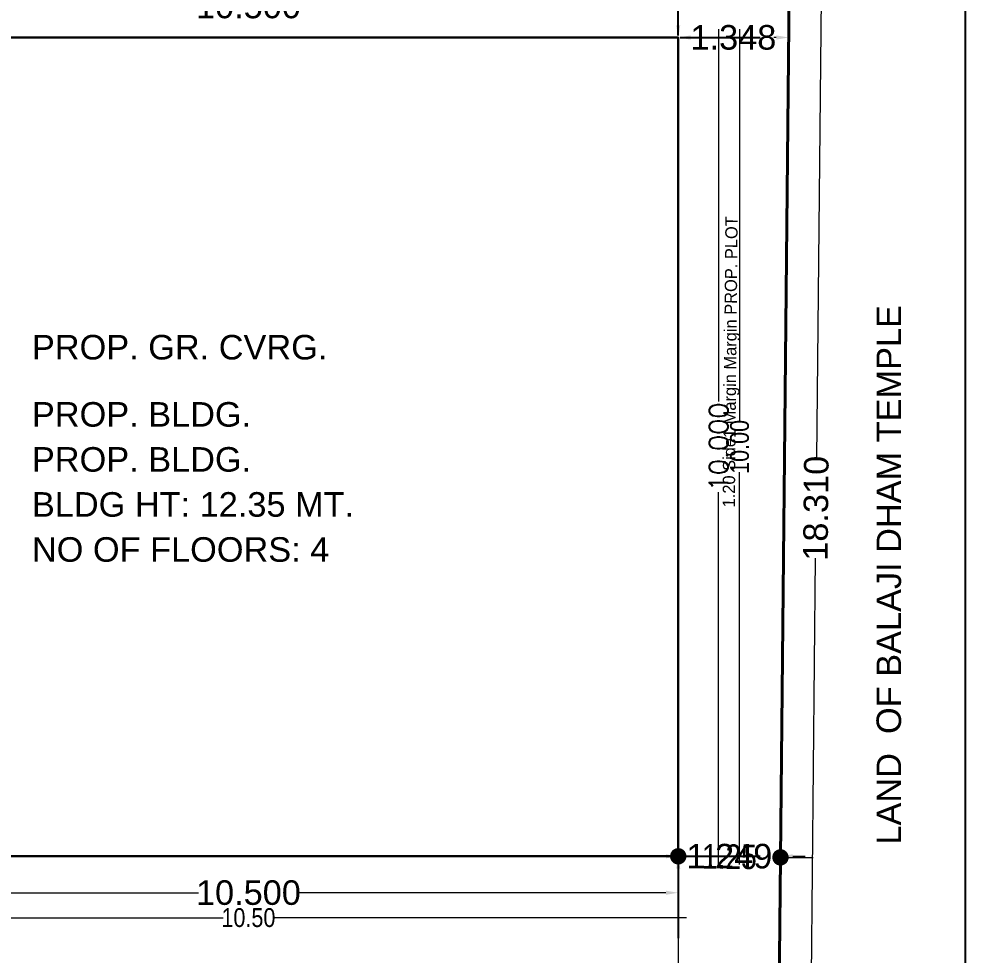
# Model space of a CAD drawing. Header units: metres. Extents: x 3538158.1 to 3538213.5, y 1101855 to 1101892.9.
# Drawn here: x 3538165.82 to 3538177.38, y 1101871.08 to 1101882.51 of the extents above; entities that cross this region are included whole.
import ezdxf

# ---------------------------------------------------------------- set-up
doc = ezdxf.new("R2010")
doc.units = ezdxf.units.M
doc.header["$MEASUREMENT"] = 0
for name, color, linetype in [('_MarginLine', 253, 'Continuous'), ('_Plot', 7, 'Continuous'), ('_PropWork', 1, 'Continuous'), ('_PropWorkForGndCoverage', 14, 'Continuous'), ('_SitePlan', 50, 'Continuous'), ('DCR_DIMENSION', 7, 'Continuous'), ('DCR_FMARGIN_DIMENSION', 1, 'Continuous'), ('DCR_GNDCOV', 14, 'Continuous'), ('DCR_GNDCOV_DIMENSION', 7, 'Continuous'), ('DCR_MARGIN', 253, 'Continuous'), ('DCR_NETPLOT', 145, 'Continuous'), ('DCR_PWORK', 1, 'Continuous'), ('DCR_PWORK_DIMENSION', 7, 'Continuous'), ('DCR_SPLAN', 50, 'Continuous'), ('DCR_SPLOT', 7, 'Continuous')]:
    doc.layers.add(name, color=color, linetype=linetype)
doc.layers.add('_NETPLOT', color=145, linetype='Continuous', plot=False)
doc.styles.add('AutoDCRDim2Font', font='ARIALN.TTF')
doc.styles.add('AutoDCRDim3Font', font='ARIALN.TTF')
doc.styles.add('AutoDCRFont', font='romans.shx')
doc.styles.add('PreDCRFont', font='ARIALN.TTF')
doc.styles.get("Standard").update_dxf_attribs({"font": 'arial.ttf'})
doc.dimstyles.new('DCR-PLOT-MARGIN', dxfattribs={"dimtxt": 0.3, "dimasz": 0.2, "dimexe": 0.25, "dimexo": 0.25, "dimgap": 0.25, "dimtad": 0, "dimzin": 0, "dimdsep": 46, "dimtxsty": 'AutoDCRDim3Font', "dimblk": 'DOT', "dimcen": 0.5, "dimdle": 0.1, "dimadec": 0, "dimazin": 0, "dimtfac": 1, "dimtix": 1, "dimtofl": 0, "dimtmove": 1, "dimatfit": 1, "dimfxl": 1, "dimtolj": 1, "dimtzin": 0, "dimlwd": 15, "dimarcsym": 0})
doc.dimstyles.new('ISO-DCR23', dxfattribs={"dimtxt": 0.23, "dimasz": 0, "dimexe": 0.25, "dimexo": 0.025, "dimgap": 0, "dimtad": 0, "dimzin": 0, "dimdsep": 46, "dimtxsty": 'AutoDCRDim2Font', "dimcen": 0, "dimdle": 0.1, "dimadec": 0, "dimazin": 0, "dimtfac": 1, "dimtix": 1, "dimtofl": 0, "dimtmove": 1, "dimatfit": 1, "dimfxl": 1, "dimtolj": 1, "dimtzin": 0, "dimlwd": 15, "dimarcsym": 0})
doc.dimstyles.new('PDCR-PLOT-INT', dxfattribs={"dimtxt": 0.3, "dimasz": 0.25, "dimexe": 0.25, "dimexo": 0.25, "dimgap": 0.25, "dimtad": 0, "dimzin": 0, "dimdsep": 46, "dimtxsty": 'PreDCRFont', "dimblk": 'OBLIQUE', "dimcen": 0.5, "dimdle": 0.1, "dimadec": 0, "dimazin": 0, "dimtfac": 1, "dimtix": 1, "dimtofl": 0, "dimtmove": 1, "dimatfit": 1, "dimfxl": 1, "dimtolj": 1, "dimtzin": 0, "dimlwd": 15, "dimarcsym": 0})

# ---------------------------------------------------------------- blocks, each defined once
blk = doc.blocks.new('*D6')
at = {"color": 0, "lineweight": -2, "transparency": 16777216}
for p, q in [((3538175.323, 1101885.691), (3538175.832, 1101885.686)), ((3538175.141, 1101867.382), (3538175.65, 1101867.377))]:
    blk.add_line(p, q, dxfattribs=at)
at = {"color": 0, "lineweight": 15, "transparency": 16777216}
for p, q in [((3538175.651, 1101885.538), (3538175.567, 1101877.142)), ((3538175.472, 1101867.529), (3538175.555, 1101875.926))]:
    blk.add_line(p, q, dxfattribs=at)
at = {"color": 0, "transparency": 16777216}
for points in [[(3538175.626, 1101885.538), (3538175.676, 1101885.538), (3538175.652, 1101885.688)], [(3538175.447, 1101867.529), (3538175.497, 1101867.529), (3538175.47, 1101867.379)]]:
    blk.add_solid(points, dxfattribs=at)
at = {"layer": 'Defpoints', "color": 0, "transparency": 16777216}
for p in [(3538175.26, 1101885.692), (3538175.078, 1101867.383), (3538175.47, 1101867.379)]:
    blk.add_point(p, dxfattribs=at)
at = {"color": 0, "transparency": 16777216, "insert": (3538175.561, 1101876.534), "char_height": 0.3, "attachment_point": 5, "rotation": 89.4301}
blk.add_mtext('\\A1;18.310', dxfattribs=at)
blk = doc.blocks.new('*D9')
at = {"color": 0, "lineweight": -2, "transparency": 16777216}
for p, q in [((3538173.828, 1101885.645), (3538173.698, 1101885.645)), ((3538173.816, 1101882.283), (3538173.698, 1101882.283))]:
    blk.add_line(p, q, dxfattribs=at)
at = {"color": 0, "lineweight": 15, "transparency": 16777216}
for p, q in [((3538173.878, 1101885.495), (3538173.878, 1101884.468)), ((3538173.878, 1101882.433), (3538173.878, 1101883.459))]:
    blk.add_line(p, q, dxfattribs=at)
at = {"color": 0, "transparency": 16777216}
for points in [[(3538173.853, 1101885.495), (3538173.903, 1101885.495), (3538173.878, 1101885.645)], [(3538173.853, 1101882.433), (3538173.903, 1101882.433), (3538173.878, 1101882.283)]]:
    blk.add_solid(points, dxfattribs=at)
at = {"layer": 'Defpoints', "color": 0, "transparency": 16777216}
for p in [(3538173.878, 1101885.645), (3538173.89, 1101885.645), (3538173.878, 1101882.283)]:
    blk.add_point(p, dxfattribs=at)
at = {"color": 0, "transparency": 16777216, "insert": (3538173.878, 1101883.964), "char_height": 0.3, "attachment_point": 5, "rotation": 90}
blk.add_mtext('\\A1;3.362', dxfattribs=at)
blk = doc.blocks.new('*D10')
at = {"color": 0, "lineweight": -2, "transparency": 16777216}
for p, q in [((3538173.878, 1101882.345), (3538173.878, 1101882.463)), ((3538175.226, 1101882.345), (3538175.226, 1101882.463))]:
    blk.add_line(p, q, dxfattribs=at)
at = {"color": 0, "lineweight": 15, "transparency": 16777216}
for p, q in [((3538174.028, 1101882.283), (3538174.06, 1101882.283)), ((3538175.076, 1101882.283), (3538175.045, 1101882.283))]:
    blk.add_line(p, q, dxfattribs=at)
at = {"color": 0, "transparency": 16777216}
for points in [[(3538174.028, 1101882.308), (3538174.028, 1101882.258), (3538173.878, 1101882.283)], [(3538175.076, 1101882.308), (3538175.076, 1101882.258), (3538175.226, 1101882.283)]]:
    blk.add_solid(points, dxfattribs=at)
at = {"layer": 'Defpoints', "color": 0, "transparency": 16777216}
for p in [(3538173.878, 1101882.283), (3538175.226, 1101882.283), (3538175.226, 1101882.283)]:
    blk.add_point(p, dxfattribs=at)
at = {"color": 0, "transparency": 16777216, "insert": (3538174.552, 1101882.283), "char_height": 0.3, "attachment_point": 5}
blk.add_mtext('\\A1;1.348', dxfattribs=at)
blk = doc.blocks.new('*D13')
at = {"color": 0, "lineweight": -2, "transparency": 16777216}
for p, q in [((3538173.816, 1101872.283), (3538173.698, 1101872.283)), ((3538173.816, 1101867.383), (3538173.698, 1101867.383))]:
    blk.add_line(p, q, dxfattribs=at)
at = {"color": 0, "lineweight": 15, "transparency": 16777216}
for p, q in [((3538173.878, 1101872.133), (3538173.878, 1101870.345)), ((3538173.878, 1101867.533), (3538173.878, 1101869.321))]:
    blk.add_line(p, q, dxfattribs=at)
at = {"color": 0, "transparency": 16777216}
for points in [[(3538173.853, 1101872.133), (3538173.903, 1101872.133), (3538173.878, 1101872.283)], [(3538173.853, 1101867.533), (3538173.903, 1101867.533), (3538173.878, 1101867.383)]]:
    blk.add_solid(points, dxfattribs=at)
at = {"layer": 'Defpoints', "color": 0, "transparency": 16777216}
for p in [(3538173.878, 1101872.283), (3538173.878, 1101867.383), (3538173.878, 1101867.383)]:
    blk.add_point(p, dxfattribs=at)
at = {"color": 0, "transparency": 16777216, "insert": (3538173.878, 1101869.833), "char_height": 0.3, "attachment_point": 5, "rotation": 90}
blk.add_mtext('\\A1;4.900', dxfattribs=at)
blk = doc.blocks.new('*D14')
at = {"color": 0, "lineweight": -2, "transparency": 16777216}
for p, q in [((3538173.878, 1101872.345), (3538173.878, 1101872.463)), ((3538175.127, 1101872.227), (3538175.127, 1101872.103))]:
    blk.add_line(p, q, dxfattribs=at)
at = {"color": 0, "lineweight": 15, "transparency": 16777216}
for p, q in [((3538173.728, 1101872.283), (3538173.578, 1101872.283)), ((3538175.277, 1101872.283), (3538175.427, 1101872.283))]:
    blk.add_line(p, q, dxfattribs=at)
at = {"color": 0, "transparency": 16777216}
for points in [[(3538173.728, 1101872.308), (3538173.728, 1101872.258), (3538173.878, 1101872.283)], [(3538175.277, 1101872.308), (3538175.277, 1101872.258), (3538175.127, 1101872.283)]]:
    blk.add_solid(points, dxfattribs=at)
at = {"layer": 'Defpoints', "color": 0, "transparency": 16777216}
for p in [(3538173.878, 1101872.283), (3538175.127, 1101872.289), (3538175.127, 1101872.283)]:
    blk.add_point(p, dxfattribs=at)
at = {"color": 0, "transparency": 16777216, "insert": (3538174.503, 1101872.283), "char_height": 0.3, "attachment_point": 5}
blk.add_mtext('\\A1;1.249', dxfattribs=at)
blk = doc.blocks.new('*D15')
at = {"color": 0, "lineweight": -2, "transparency": 16777216}
for p, q in [((3538163.378, 1101882.345), (3538163.378, 1101882.846)), ((3538173.878, 1101882.345), (3538173.878, 1101882.846))]:
    blk.add_line(p, q, dxfattribs=at)
at = {"color": 0, "lineweight": 15, "transparency": 16777216}
for p, q in [((3538163.528, 1101882.666), (3538168.02, 1101882.666)), ((3538173.728, 1101882.666), (3538169.236, 1101882.666))]:
    blk.add_line(p, q, dxfattribs=at)
at = {"color": 0, "transparency": 16777216}
for points in [[(3538163.528, 1101882.691), (3538163.528, 1101882.641), (3538163.378, 1101882.666)], [(3538173.728, 1101882.691), (3538173.728, 1101882.641), (3538173.878, 1101882.666)]]:
    blk.add_solid(points, dxfattribs=at)
at = {"layer": 'Defpoints', "color": 0, "transparency": 16777216}
for p in [(3538163.378, 1101882.666), (3538163.378, 1101882.283), (3538173.878, 1101882.283)]:
    blk.add_point(p, dxfattribs=at)
at = {"color": 0, "transparency": 16777216, "insert": (3538168.628, 1101882.666), "char_height": 0.3, "attachment_point": 5}
blk.add_mtext('\\A1;10.500', dxfattribs=at)
blk = doc.blocks.new('*D17')
at = {"color": 0, "lineweight": -2, "transparency": 16777216}
for p, q in [((3538173.941, 1101882.283), (3538174.551, 1101882.283)), ((3538173.941, 1101872.283), (3538174.551, 1101872.283))]:
    blk.add_line(p, q, dxfattribs=at)
at = {"color": 0, "lineweight": 15, "transparency": 16777216}
for p, q in [((3538174.371, 1101882.383), (3538174.371, 1101877.836)), ((3538174.371, 1101872.183), (3538174.371, 1101876.73))]:
    blk.add_line(p, q, dxfattribs=at)
at = {"layer": 'Defpoints', "color": 0, "transparency": 16777216}
for p in [(3538173.878, 1101882.283), (3538173.878, 1101872.283), (3538174.371, 1101872.283)]:
    blk.add_point(p, dxfattribs=at)
at = {"color": 0, "transparency": 16777216, "insert": (3538174.371, 1101877.283), "char_height": 0.23, "attachment_point": 5, "rotation": 90, "style": 'AutoDCRFont'}
blk.add_mtext('\\A1;10.000', dxfattribs=at)
blk = doc.blocks.new('*D18')
at = {"color": 0, "lineweight": -2, "transparency": 16777216}
for p, q in [((3538163.378, 1101872.22), (3538163.378, 1101871.658)), ((3538173.878, 1101872.22), (3538173.878, 1101871.658))]:
    blk.add_line(p, q, dxfattribs=at)
at = {"color": 0, "lineweight": 15, "transparency": 16777216}
for p, q in [((3538163.528, 1101871.838), (3538168.02, 1101871.838)), ((3538173.728, 1101871.838), (3538169.236, 1101871.838))]:
    blk.add_line(p, q, dxfattribs=at)
at = {"color": 0, "transparency": 16777216}
for points in [[(3538163.528, 1101871.863), (3538163.528, 1101871.813), (3538163.378, 1101871.838)], [(3538173.728, 1101871.863), (3538173.728, 1101871.813), (3538173.878, 1101871.838)]]:
    blk.add_solid(points, dxfattribs=at)
at = {"layer": 'Defpoints', "color": 0, "transparency": 16777216}
for p in [(3538163.378, 1101872.283), (3538173.878, 1101872.283), (3538163.378, 1101871.838)]:
    blk.add_point(p, dxfattribs=at)
at = {"color": 0, "transparency": 16777216, "insert": (3538168.628, 1101871.838), "char_height": 0.3, "attachment_point": 5}
blk.add_mtext('\\A1;10.500', dxfattribs=at)
blk = doc.blocks.new('ADCR_MARGIN', base_point=(3538168.569, 1101876.537))
at = {"layer": '_MarginLine', "color": 5}
blk.add_line((3538175.26, 1101885.692), (3538175.078, 1101867.383), dxfattribs=at)
blk = doc.blocks.new('*D159')
at = {"layer": 'DCR_GNDCOV_DIMENSION', "color": 0, "lineweight": -2, "transparency": 16777216}
for p, q in [((3538163.378, 1101882.308), (3538163.378, 1101883.283)), ((3538173.878, 1101882.308), (3538173.878, 1101883.283))]:
    blk.add_line(p, q, dxfattribs=at)
at = {"layer": 'DCR_GNDCOV_DIMENSION', "color": 0, "lineweight": 15, "transparency": 16777216}
for p, q in [((3538163.278, 1101883.033), (3538168.319, 1101883.033)), ((3538173.978, 1101883.033), (3538168.937, 1101883.033))]:
    blk.add_line(p, q, dxfattribs=at)
at = {"layer": 'Defpoints', "color": 0, "transparency": 16777216}
for p in [(3538173.878, 1101883.033), (3538163.378, 1101882.283), (3538173.878, 1101882.283)]:
    blk.add_point(p, dxfattribs=at)
at = {"layer": 'DCR_GNDCOV_DIMENSION', "color": 0, "transparency": 16777216, "insert": (3538168.628, 1101883.033), "char_height": 0.23, "attachment_point": 5, "style": 'AutoDCRDim2Font'}
blk.add_mtext('\\A1;10.50', dxfattribs=at)
blk = doc.blocks.new('*D160')
at = {"layer": 'DCR_GNDCOV_DIMENSION', "color": 0, "lineweight": -2, "transparency": 16777216}
for p, q in [((3538173.903, 1101882.283), (3538174.878, 1101882.283)), ((3538173.903, 1101872.283), (3538174.878, 1101872.283))]:
    blk.add_line(p, q, dxfattribs=at)
at = {"layer": 'DCR_GNDCOV_DIMENSION', "color": 0, "lineweight": 15, "transparency": 16777216}
for p, q in [((3538174.628, 1101882.383), (3538174.628, 1101877.592)), ((3538174.628, 1101872.183), (3538174.628, 1101876.974))]:
    blk.add_line(p, q, dxfattribs=at)
at = {"layer": 'Defpoints', "color": 0, "transparency": 16777216}
for p in [(3538173.878, 1101882.283), (3538173.878, 1101872.283), (3538174.628, 1101872.283)]:
    blk.add_point(p, dxfattribs=at)
at = {"layer": 'DCR_GNDCOV_DIMENSION', "color": 0, "transparency": 16777216, "insert": (3538174.628, 1101877.283), "char_height": 0.23, "attachment_point": 5, "rotation": 90, "style": 'AutoDCRDim2Font'}
blk.add_mtext('\\A1;10.00', dxfattribs=at)
blk = doc.blocks.new('*D161')
at = {"layer": 'DCR_GNDCOV_DIMENSION', "color": 0, "lineweight": -2, "transparency": 16777216}
for p, q in [((3538163.378, 1101872.258), (3538163.378, 1101871.283)), ((3538173.878, 1101872.258), (3538173.878, 1101871.283))]:
    blk.add_line(p, q, dxfattribs=at)
at = {"layer": 'DCR_GNDCOV_DIMENSION', "color": 0, "lineweight": 15, "transparency": 16777216}
for p, q in [((3538163.278, 1101871.533), (3538168.319, 1101871.533)), ((3538173.978, 1101871.533), (3538168.937, 1101871.533))]:
    blk.add_line(p, q, dxfattribs=at)
at = {"layer": 'Defpoints', "color": 0, "transparency": 16777216}
for p in [(3538163.378, 1101872.283), (3538173.878, 1101872.283), (3538163.378, 1101871.533)]:
    blk.add_point(p, dxfattribs=at)
at = {"layer": 'DCR_GNDCOV_DIMENSION', "color": 0, "transparency": 16777216, "insert": (3538168.628, 1101871.533), "char_height": 0.23, "attachment_point": 5, "style": 'AutoDCRDim2Font'}
blk.add_mtext('\\A1;10.50', dxfattribs=at)
blk = doc.blocks.new('*D163')
at = {"layer": 'DCR_PWORK_DIMENSION', "color": 0, "lineweight": -2, "transparency": 16777216}
for p, q in [((3538163.378, 1101882.308), (3538163.378, 1101883.283)), ((3538173.878, 1101882.308), (3538173.878, 1101883.283))]:
    blk.add_line(p, q, dxfattribs=at)
at = {"layer": 'DCR_PWORK_DIMENSION', "color": 0, "lineweight": 15, "transparency": 16777216}
for p, q in [((3538163.278, 1101883.033), (3538168.319, 1101883.033)), ((3538173.978, 1101883.033), (3538168.937, 1101883.033))]:
    blk.add_line(p, q, dxfattribs=at)
at = {"layer": 'Defpoints', "color": 0, "transparency": 16777216}
for p in [(3538173.878, 1101883.033), (3538163.378, 1101882.283), (3538173.878, 1101882.283)]:
    blk.add_point(p, dxfattribs=at)
at = {"layer": 'DCR_PWORK_DIMENSION', "color": 0, "transparency": 16777216, "insert": (3538168.628, 1101883.033), "char_height": 0.23, "attachment_point": 5, "style": 'AutoDCRDim2Font'}
blk.add_mtext('\\A1;10.50', dxfattribs=at)
blk = doc.blocks.new('*D164')
at = {"layer": 'DCR_PWORK_DIMENSION', "color": 0, "lineweight": -2, "transparency": 16777216}
for p, q in [((3538173.903, 1101882.283), (3538174.878, 1101882.283)), ((3538173.903, 1101872.283), (3538174.878, 1101872.283))]:
    blk.add_line(p, q, dxfattribs=at)
at = {"layer": 'DCR_PWORK_DIMENSION', "color": 0, "lineweight": 15, "transparency": 16777216}
for p, q in [((3538174.628, 1101882.383), (3538174.628, 1101877.592)), ((3538174.628, 1101872.183), (3538174.628, 1101876.974))]:
    blk.add_line(p, q, dxfattribs=at)
at = {"layer": 'Defpoints', "color": 0, "transparency": 16777216}
for p in [(3538173.878, 1101882.283), (3538173.878, 1101872.283), (3538174.628, 1101872.283)]:
    blk.add_point(p, dxfattribs=at)
at = {"layer": 'DCR_PWORK_DIMENSION', "color": 0, "transparency": 16777216, "insert": (3538174.628, 1101877.283), "char_height": 0.23, "attachment_point": 5, "rotation": 90, "style": 'AutoDCRDim2Font'}
blk.add_mtext('\\A1;10.00', dxfattribs=at)
blk = doc.blocks.new('*D165')
at = {"layer": 'DCR_PWORK_DIMENSION', "color": 0, "lineweight": -2, "transparency": 16777216}
for p, q in [((3538163.378, 1101872.258), (3538163.378, 1101871.283)), ((3538173.878, 1101872.258), (3538173.878, 1101871.283))]:
    blk.add_line(p, q, dxfattribs=at)
at = {"layer": 'DCR_PWORK_DIMENSION', "color": 0, "lineweight": 15, "transparency": 16777216}
for p, q in [((3538163.278, 1101871.533), (3538168.319, 1101871.533)), ((3538173.978, 1101871.533), (3538168.937, 1101871.533))]:
    blk.add_line(p, q, dxfattribs=at)
at = {"layer": 'Defpoints', "color": 0, "transparency": 16777216}
for p in [(3538163.378, 1101872.283), (3538173.878, 1101872.283), (3538163.378, 1101871.533)]:
    blk.add_point(p, dxfattribs=at)
at = {"layer": 'DCR_PWORK_DIMENSION', "color": 0, "transparency": 16777216, "insert": (3538168.628, 1101871.533), "char_height": 0.23, "attachment_point": 5, "style": 'AutoDCRDim2Font'}
blk.add_mtext('\\A1;10.50', dxfattribs=at)
blk = doc.blocks.new('_Dot')
at = {"color": 0, "linetype": 'ByBlock', "lineweight": -2}
blk.add_line((-0.5, 0), (-1, 0), dxfattribs=at)
at = {"color": 0, "linetype": 'ByBlock', "const_width": 0.5}
blk.add_lwpolyline([(-0.25, 0, 1), (0.25, 0, 1)], format="xyb", close=True, dxfattribs=at)
blk = doc.blocks.new('*D169')
at = {"layer": 'DCR_FMARGIN_DIMENSION', "color": 0, "lineweight": 15, "transparency": 16777216}
for p, q in [((3538173.678, 1101872.285), (3538173.478, 1101872.287)), ((3538175.327, 1101872.268), (3538175.527, 1101872.267))]:
    blk.add_line(p, q, dxfattribs=at)
at = {"layer": 'Defpoints', "color": 0, "transparency": 16777216}
for p in [(3538173.878, 1101872.283), (3538175.127, 1101872.27), (3538175.127, 1101872.27)]:
    blk.add_point(p, dxfattribs=at)
at = {"layer": 'DCR_FMARGIN_DIMENSION', "color": 0, "lineweight": 15, "transparency": 16777216, "xscale": 0.2000000029802322, "yscale": 0.2000000029802322, "zscale": 0.2000000029802322}
for p, rotation in [((3538173.878, 1101872.283), 359.4300764191271), ((3538175.127, 1101872.27), 179.4300764191271)]:
    blk.add_blockref('_Dot', p, dxfattribs=dict(at, rotation=rotation))
at = {"layer": 'DCR_FMARGIN_DIMENSION', "color": 0, "lineweight": 15, "transparency": 16777216, "insert": (3538174.503, 1101872.277), "char_height": 0.3, "attachment_point": 5, "rotation": 359.4301, "style": 'AutoDCRDim3Font'}
blk.add_mtext('\\A1;1.25', dxfattribs=at)
blk = doc.blocks.new('*D171')
at = {"layer": 'DCR_FMARGIN_DIMENSION', "color": 0, "lineweight": 15, "transparency": 16777216}
for p, q in [((3538173.678, 1101872.285), (3538173.478, 1101872.287)), ((3538175.327, 1101872.268), (3538175.527, 1101872.267))]:
    blk.add_line(p, q, dxfattribs=at)
at = {"layer": 'Defpoints', "color": 0, "transparency": 16777216}
for p in [(3538173.878, 1101872.283), (3538175.127, 1101872.27), (3538175.127, 1101872.27)]:
    blk.add_point(p, dxfattribs=at)
at = {"layer": 'DCR_FMARGIN_DIMENSION', "color": 0, "lineweight": 15, "transparency": 16777216, "xscale": 0.2000000029802322, "yscale": 0.2000000029802322, "zscale": 0.2000000029802322}
for p, rotation in [((3538173.878, 1101872.283), 359.4300764191271), ((3538175.127, 1101872.27), 179.4300764191271)]:
    blk.add_blockref('_Dot', p, dxfattribs=dict(at, rotation=rotation))
at = {"layer": 'DCR_FMARGIN_DIMENSION', "color": 0, "lineweight": 15, "transparency": 16777216, "insert": (3538174.503, 1101872.277), "char_height": 0.3, "attachment_point": 5, "rotation": 359.4301, "style": 'AutoDCRDim3Font'}
blk.add_mtext('\\A1;1.25', dxfattribs=at)

msp = doc.modelspace()

# ---------------------------------------------------------------- linework, layer by layer
msp.add_line((3538177.3818, 1101891.8639), (3538177.3818, 1101863.3936))
for points in [[(3538161.8783, 1101867.3829), (3538161.8783, 1101885.2329), (3538175.2604, 1101885.692), (3538175.0783, 1101867.3829)], [(3538163.3783, 1101872.2829), (3538173.8782, 1101872.2829), (3538173.8782, 1101882.2826), (3538163.3783, 1101882.2826)]]:
    msp.add_lwpolyline(points, close=True)
at = {"layer": '_MarginLine'}
msp.add_line((3538175.2604, 1101885.692), (3538175.0783, 1101867.3829), dxfattribs=at)
at = {"layer": '_NETPLOT'}
msp.add_lwpolyline([(3538161.8783, 1101885.2329), (3538175.2604, 1101885.692), (3538175.0783, 1101867.3829), (3538161.8783, 1101867.3829)], close=True, dxfattribs=at)
at = {"layer": '_Plot'}
msp.add_lwpolyline([(3538161.8783, 1101867.3829), (3538161.8783, 1101885.2329), (3538175.2604, 1101885.692), (3538175.0783, 1101867.3829)], close=True, dxfattribs=at)
at = {"layer": '_PropWork'}
msp.add_lwpolyline([(3538163.3783, 1101882.2826), (3538173.8782, 1101882.2826), (3538173.8782, 1101872.2829), (3538163.3783, 1101872.2829)], close=True, dxfattribs=at)
at = {"layer": '_PropWorkForGndCoverage'}
msp.add_lwpolyline([(3538163.3783, 1101882.2826), (3538173.8782, 1101882.2826), (3538173.8782, 1101872.2829), (3538163.3783, 1101872.2829)], close=True, dxfattribs=at)
at = {"layer": '_SitePlan'}
msp.add_lwpolyline([(3538159.6379, 1101887.9932), (3538177.3818, 1101887.9932), (3538177.3818, 1101863.3936), (3538159.6379, 1101863.3936)], close=True, dxfattribs=at)
at = {"layer": 'DCR_GNDCOV', "color": 14}
msp.add_lwpolyline([(3538163.3783, 1101882.2826), (3538173.8782, 1101882.2826), (3538173.8782, 1101872.2829), (3538163.3783, 1101872.2829)], close=True, dxfattribs=at)
at = {"layer": 'DCR_MARGIN', "color": 253}
msp.add_lwpolyline([(3538175.2604, 1101885.692), (3538175.0783, 1101867.3829)], dxfattribs=at)
at = {"layer": 'DCR_NETPLOT', "color": 145}
msp.add_lwpolyline([(3538161.8783, 1101885.2329), (3538175.2604, 1101885.692), (3538175.0783, 1101867.3829), (3538161.8783, 1101867.3829)], close=True, dxfattribs=at)
at = {"layer": 'DCR_PWORK', "color": 1}
msp.add_lwpolyline([(3538163.3783, 1101882.2826), (3538173.8782, 1101882.2826), (3538173.8782, 1101872.2829), (3538163.3783, 1101872.2829)], close=True, dxfattribs=at)
at = {"layer": 'DCR_SPLAN', "color": 50}
msp.add_lwpolyline([(3538159.6379, 1101887.9932), (3538177.3818, 1101887.9932), (3538177.3818, 1101863.3936), (3538159.6379, 1101863.3936)], close=True, dxfattribs=at)
at = {"layer": 'DCR_SPLOT', "color": 7, "lineweight": 40}
msp.add_lwpolyline([(3538161.8783, 1101867.3829), (3538161.8783, 1101885.2329), (3538175.2604, 1101885.692), (3538175.0783, 1101867.3829)], close=True, dxfattribs=at)
at = {"layer": 'DCR_SPLOT', "lineweight": 30}
msp.add_lwpolyline([(3538161.8783, 1101867.3829), (3538161.8783, 1101885.2329), (3538175.2604, 1101885.692), (3538175.0783, 1101867.3829)], close=True, dxfattribs=at)
msp.add_lwpolyline([(3538161.8783, 1101867.3829), (3538161.8783, 1101885.2329), (3538175.2604, 1101885.692), (3538175.0783, 1101867.3829)], close=True, dxfattribs=at)
msp.add_lwpolyline([(3538161.8783, 1101867.3829), (3538161.8783, 1101885.2329), (3538175.2604, 1101885.692), (3538175.0783, 1101867.3829)], close=True, dxfattribs=at)
msp.add_lwpolyline([(3538161.8783, 1101867.3829), (3538161.8783, 1101885.2329), (3538175.2604, 1101885.692), (3538175.0783, 1101867.3829)], close=True, dxfattribs=at)

# ---------------------------------------------------------------- block references
at = {"layer": '_MarginLine'}
msp.add_blockref('ADCR_MARGIN', (3538168.5693, 1101876.5375), dxfattribs=at)

# ---------------------------------------------------------------- texts
at = {"insert": (3538176.2999, 1101872.3096), "char_height": 0.3, "attachment_point": 1, "rotation": 90}
msp.add_mtext_dynamic_manual_height_columns(' LAND  OF BALAJI DHAM TEMPLE', width=13.459606, gutter_width=12.5, heights=[0], dxfattribs=at)
at = {"layer": '_PropWork', "insert": (3538165.9837, 1101877.8304), "char_height": 0.3, "attachment_point": 1}
msp.add_mtext_dynamic_manual_height_columns('PROP. BLDG.', width=13.459606, gutter_width=12.5, heights=[0], dxfattribs=at)
at = {"layer": '_PropWorkForGndCoverage', "insert": (3538165.9837, 1101878.6507), "char_height": 0.3, "attachment_point": 1}
msp.add_mtext_dynamic_manual_height_columns('PROP. GR. CVRG.', width=13.459606, gutter_width=12.5, heights=[0], dxfattribs=at)
at = {"layer": 'DCR_DIMENSION', "color": 255, "char_height": 0.3, "attachment_point": 1}
for s, insert in [('BLDG HT: 12.35 MT.', (3538165.9837, 1101876.7304)), ('NO OF FLOORS: 4', (3538165.9837, 1101876.1804))]:
    msp.add_mtext_dynamic_manual_height_columns(s, width=13.459606, gutter_width=12.5, heights=[0], dxfattribs=dict(at, insert=insert))
at = {"layer": 'DCR_GNDCOV', "color": 14, "insert": (3538165.9837, 1101878.6507), "char_height": 0.3, "attachment_point": 1}
msp.add_mtext_dynamic_manual_height_columns('PROP. GR. CVRG.', width=13.459606, gutter_width=12.5, heights=[0], dxfattribs=at)
at = {"layer": 'DCR_MARGIN', "color": 253, "style": ''}
msp.add_text('1.20 Side1 Margin Margin PROP. PLOT', height=0.15, rotation=89.43008, dxfattribs=at).set_placement((3538174.5694, 1101876.5434))
msp.add_text('1.20 Side1 Margin Margin PROP. PLOT', height=0.15, rotation=89.43008, dxfattribs=at).set_placement((3538174.5694, 1101876.5434))
at = {"layer": 'DCR_PWORK', "color": 1, "char_height": 0.3, "attachment_point": 1}
for insert in [(3538165.9837, 1101877.8304), (3538165.9837, 1101877.2804)]:
    msp.add_mtext_dynamic_manual_height_columns('PROP. BLDG.', width=13.459606, gutter_width=12.5, heights=[0], dxfattribs=dict(at, insert=insert))

# ---------------------------------------------------------------- dimensions: what is measured, and where the dimension line sits
for base, p1, p2, override, picture, middle in [((3538173.8782, 1101885.645), (3538173.8782, 1101882.2826), (3538173.8902, 1101885.645), {"dimtxt": 0.3, "dimasz": 0.15, "dimexe": 0.18, "dimexo": 0.0625, "dimgap": 0, "dimdec": 3, "dimtxsty": 'Standard', "dimcen": 0, "dimtdec": 3}, '*D9', (3538173.8782, 1101883.9638)), ((3538174.3711, 1101872.2829), (3538173.8782, 1101882.2826), (3538173.8782, 1101872.2829), {"dimtxt": 0.23, "dimasz": 0, "dimexe": 0.18, "dimexo": 0.0625, "dimgap": 0, "dimdec": 3, "dimtxsty": 'AutoDCRFont', "dimcen": 0, "dimtdec": 3}, '*D17', (3538174.3711, 1101877.2828)), ((3538173.8782, 1101867.3829), (3538173.8782, 1101872.2829), (3538173.8782, 1101867.3829), {"dimtxt": 0.3, "dimasz": 0.15, "dimexe": 0.18, "dimexo": 0.0625, "dimgap": 0, "dimdec": 3, "dimtxsty": 'Standard', "dimcen": 0, "dimtdec": 3}, '*D13', (3538173.8782, 1101869.8329))]:
    dim = msp.add_linear_dim(base=base, p1=p1, p2=p2, angle=90, dimstyle='PDCR-PLOT-INT', override=override)
    dim.commit()
    dim.dimension.update_dxf_attribs({"geometry": picture, "text_midpoint": middle})
dim = msp.add_aligned_dim(p1=(3538175.2604, 1101885.692), p2=(3538175.0783, 1101867.3829), distance=0.3919, dimstyle='PDCR-PLOT-INT', override={"dimtxt": 0.3, "dimasz": 0.15, "dimexe": 0.18, "dimexo": 0.0625, "dimgap": 0, "dimdec": 3, "dimtxsty": 'Standard', "dimcen": 0, "dimtdec": 3})
dim.commit()
dim.dimension.update_dxf_attribs({"geometry": '*D6', "text_midpoint": (3538175.5612, 1101876.5336)})
for base, p1, p2, picture, middle in [((3538163.3783, 1101882.6662), (3538173.8782, 1101882.2826), (3538163.3783, 1101882.2826), '*D15', (3538168.6282, 1101882.6662)), ((3538175.2265, 1101882.2826), (3538173.8782, 1101882.2826), (3538175.2265, 1101882.2826), '*D10', (3538174.5523, 1101882.2826)), ((3538175.1271, 1101872.2829), (3538173.8782, 1101872.2829), (3538175.1271, 1101872.2891), '*D14', (3538174.5026, 1101872.2829)), ((3538163.3783, 1101871.8376), (3538173.8782, 1101872.2829), (3538163.3783, 1101872.2829), '*D18', (3538168.6282, 1101871.8376))]:
    dim = msp.add_linear_dim(base=base, p1=p1, p2=p2, dimstyle='PDCR-PLOT-INT', override={"dimtxt": 0.3, "dimasz": 0.15, "dimexe": 0.18, "dimexo": 0.0625, "dimgap": 0, "dimdec": 3, "dimtxsty": 'Standard', "dimcen": 0, "dimtdec": 3})
    dim.commit()
    dim.dimension.update_dxf_attribs({"geometry": picture, "text_midpoint": middle})
at = {"layer": 'DCR_FMARGIN_DIMENSION', "lineweight": 15}
for picture in ['*D169', '*D171']:
    dim = msp.add_aligned_dim(p1=(3538173.8782, 1101872.2829), p2=(3538175.1269, 1101872.2705), distance=0, text='1.25', dimstyle='DCR-PLOT-MARGIN', dxfattribs=at)
    dim.commit()
    dim.dimension.update_dxf_attribs({"geometry": picture, "text_midpoint": (3538174.5025, 1101872.2767)})
at = {"layer": 'DCR_GNDCOV_DIMENSION'}
for p1, p2, text, picture, middle in [((3538163.3783, 1101882.2826), (3538173.8782, 1101882.2826), '10.50', '*D159', (3538168.6282, 1101883.0326)), ((3538173.8782, 1101882.2826), (3538173.8782, 1101872.2829), '10.00', '*D160', (3538174.6282, 1101877.2828)), ((3538173.8782, 1101872.2829), (3538163.3783, 1101872.2829), '10.50', '*D161', (3538168.6282, 1101871.5329))]:
    dim = msp.add_aligned_dim(p1=p1, p2=p2, distance=0.75, text=text, dimstyle='ISO-DCR23', override={"dimtxt": 0.23, "dimasz": 0, "dimexe": 0.25, "dimexo": 0.025, "dimgap": 0, "dimtxsty": 'AutoDCRDim2Font', "dimcen": 0}, dxfattribs=at)
    dim.commit()
    dim.dimension.update_dxf_attribs({"geometry": picture, "text_midpoint": middle})
at = {"layer": 'DCR_PWORK_DIMENSION'}
for p1, p2, text, picture, middle in [((3538163.3783, 1101882.2826), (3538173.8782, 1101882.2826), '10.50', '*D163', (3538168.6282, 1101883.0326)), ((3538173.8782, 1101882.2826), (3538173.8782, 1101872.2829), '10.00', '*D164', (3538174.6282, 1101877.2828)), ((3538173.8782, 1101872.2829), (3538163.3783, 1101872.2829), '10.50', '*D165', (3538168.6282, 1101871.5329))]:
    dim = msp.add_aligned_dim(p1=p1, p2=p2, distance=0.75, text=text, dimstyle='ISO-DCR23', override={"dimtxt": 0.23, "dimasz": 0, "dimexe": 0.25, "dimexo": 0.025, "dimgap": 0, "dimtxsty": 'AutoDCRDim2Font', "dimcen": 0}, dxfattribs=at)
    dim.commit()
    dim.dimension.update_dxf_attribs({"geometry": picture, "text_midpoint": middle})

doc.saveas('drawing.dxf')
